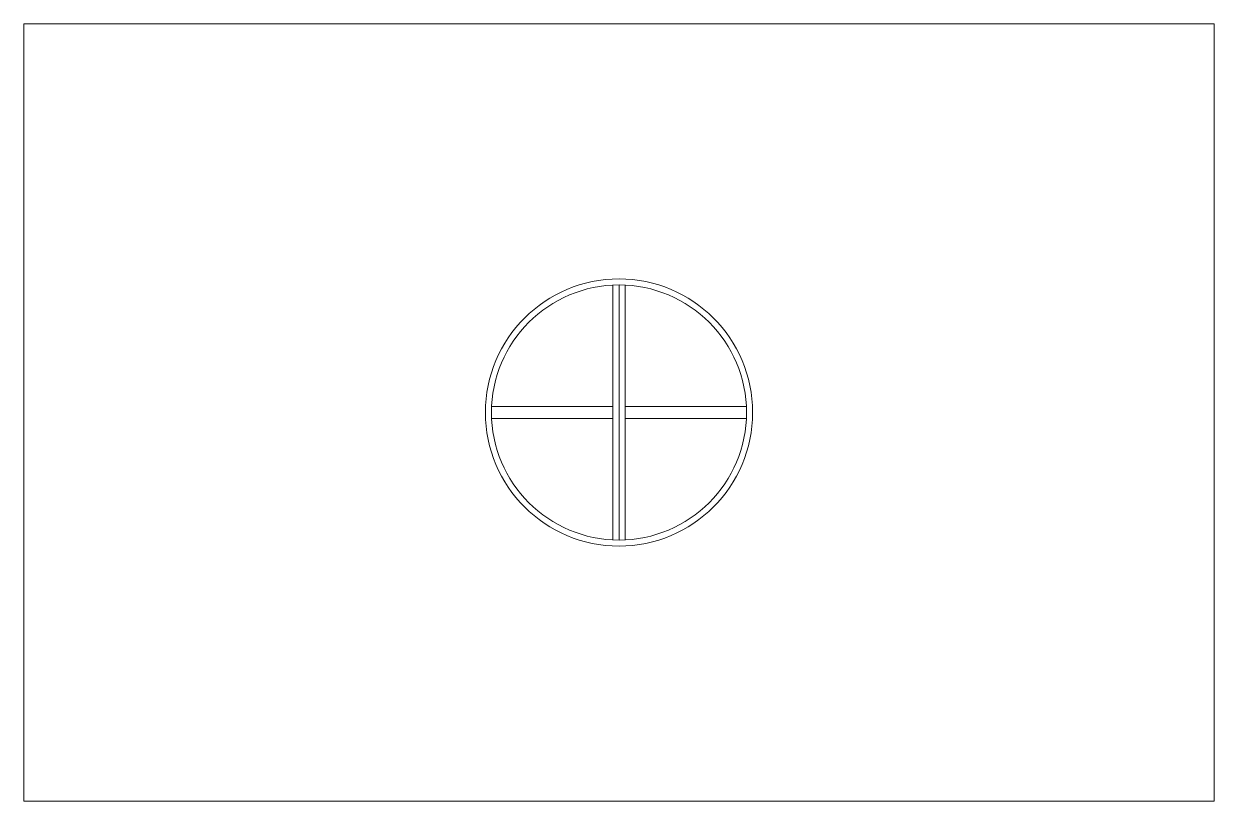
# Paper-space layout '_Bottom' of a CAD drawing. Header units: millimetres. Extents: x -245 to 245, y -160 to 160.
import ezdxf

# ---------------------------------------------------------------- set-up
doc = ezdxf.new("R2010")
doc.units = ezdxf.units.MM

psp = doc.layouts.new('_Bottom')

# ---------------------------------------------------------------- linework, layer by layer
at = {"color": 7, "linetype": 'Continuous', "lineweight": 15}
for p, q in [((-245, -160), (-245, 160)), ((-245, 160), (245, 160)), ((245, 160), (245, -160)), ((-2.56, 52.44), (-2.56, -52.44)), ((0, -52.5), (0, 52.5)), ((2.56, -52.44), (2.56, 52.44)), ((-52.44, 2.5), (-2.56, 2.5)), ((2.56, 2.5), (52.44, 2.5)), ((-2.56, -2.5), (-52.44, -2.5)), ((52.44, -2.5), (2.56, -2.5)), ((245, -160), (-245, -160))]:
    psp.add_line(p, q, dxfattribs=at)
for radius in [55, 52.5]:
    psp.add_circle((0, 0), radius, dxfattribs=at)

doc.saveas('drawing.dxf')
